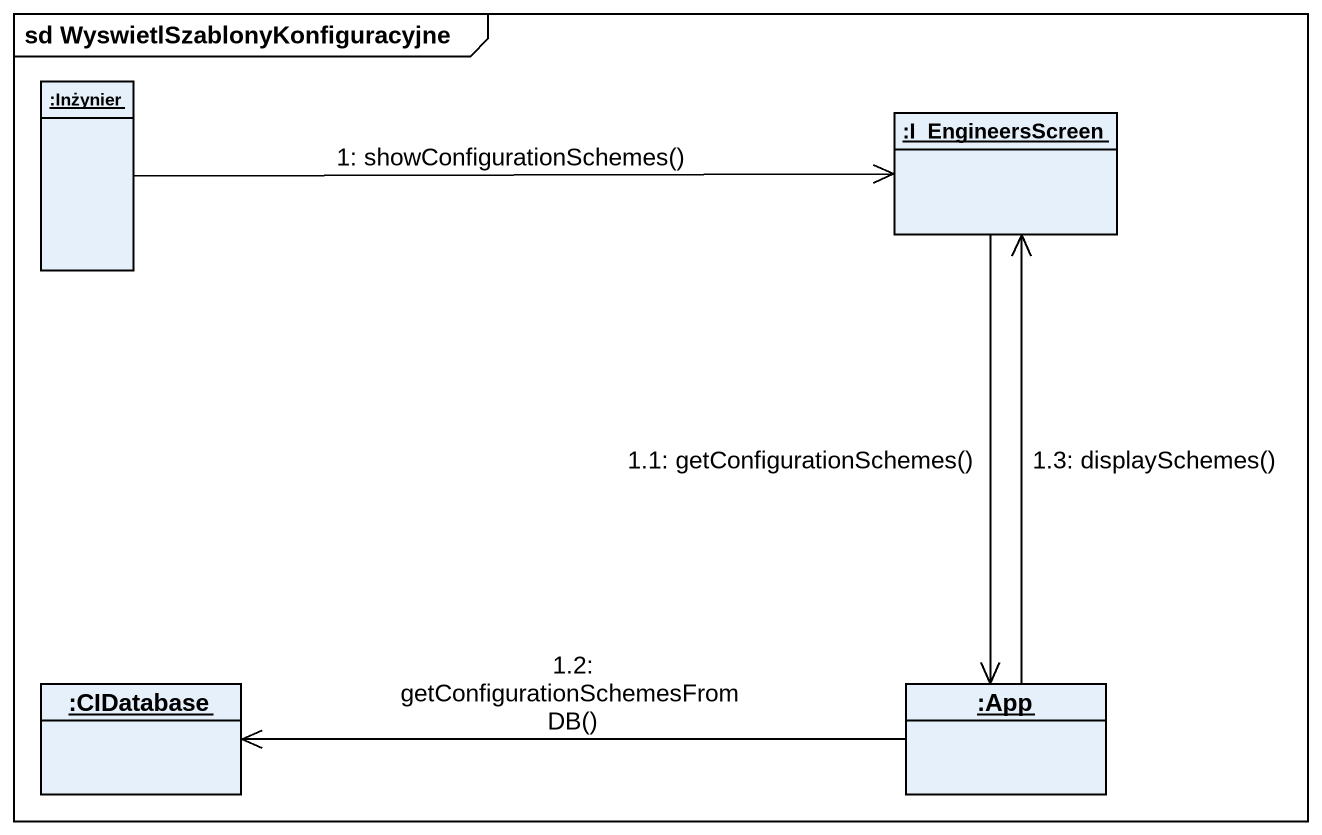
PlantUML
@startuml
mainframe sd WyswietlSzablonyKonfiguracyjne
hide circle
hide empty members
object ":Inżynier" as Inżynier
object ":I_EngineersScreen" as I_EngineersScreen
object ":CIDatabase" as CIDatabase
object ":App" as App
Inżynier -right-> I_EngineersScreen : 1: showConfigurationSchemes()
I_EngineersScreen --> App : 1.1: getConfigurationSchemes()
App -left-> CIDatabase : 1.2: getConfigurationSchemesFromDB()
App -up-> I_EngineersScreen : 1.3: displaySchemes()
@enduml
